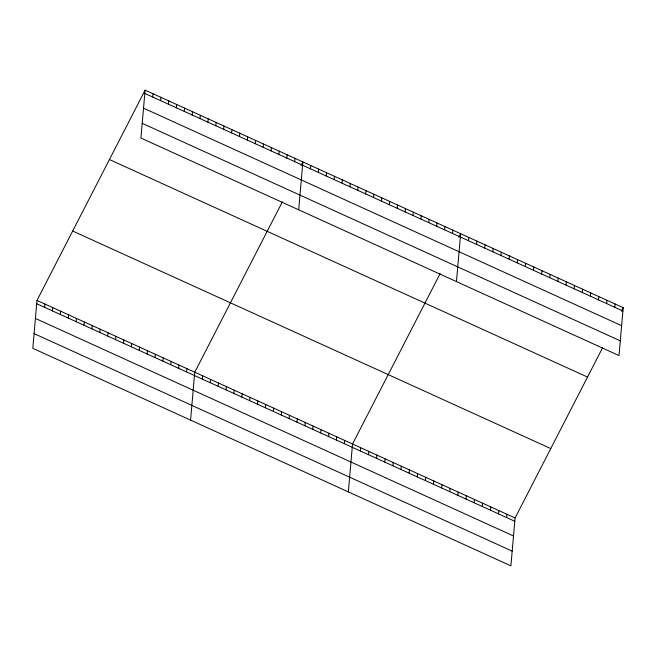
<?xml version="1.0" encoding="UTF-8"?>
<svg xmlns="http://www.w3.org/2000/svg" width="656" height="656" viewBox="0 0 656 656"><rect width="100%" height="100%" fill="white"/><g stroke="black" fill="none" stroke-linecap="round" stroke-linejoin="round"><path stroke-width="0.98" d="M145.107 90.151L140.917 138.031L619.01 355.56L623.2 307.68L145.107 90.151L36.99 300.44L32.8 348.32L510.893 565.849L515.083 517.969L602.684 347.582M44.592 307.328L44.879 304.031M52.48 310.919L52.767 307.615M60.368 314.503L60.655 311.206M68.257 318.094L68.544 314.798M76.145 321.686L76.432 318.381M84.034 325.269L84.321 321.973M91.922 328.861L92.209 325.565M99.81 332.453L100.097 329.156M107.699 336.044L107.986 332.74M115.587 339.628L115.874 336.331M123.476 343.219L123.763 339.923M152.709 97.039L152.996 93.734M131.364 346.811L131.651 343.506M160.597 100.622L160.884 97.326M139.252 350.394L139.539 347.098M168.485 104.214L168.772 100.917M147.141 353.986L147.428 350.689M176.374 107.805L176.661 104.509M155.029 357.577L155.316 354.281M184.262 111.397L184.549 108.092M162.918 361.161L163.205 357.864M192.151 114.98L192.438 111.684M170.806 364.752L171.093 361.456M200.039 118.572L200.326 115.276M178.694 368.344L178.981 365.048M207.927 122.164L208.214 118.859M186.583 371.936L186.87 368.631M215.816 125.747L216.103 122.451M190.568 420.111L194.758 372.223L282.359 201.835M223.704 129.339L223.991 126.042M202.36 379.111L202.647 375.814M231.593 132.93L231.88 129.634M210.248 382.702L210.535 379.406M239.481 136.522L239.768 133.217M218.136 386.286L218.423 382.989M247.369 140.105L247.656 136.809M226.025 389.877L226.312 386.581M255.258 143.697L255.545 140.4M233.913 393.469L234.2 390.172M263.146 147.288L263.433 143.984M241.802 397.06L242.089 393.756M271.035 150.872L271.322 147.575M249.69 400.644L249.977 397.347M278.923 154.463L279.21 151.167M257.578 404.235L257.865 400.939M286.811 158.055L287.098 154.759M265.467 407.827L265.754 404.522M294.7 161.638L294.987 158.342M273.355 411.41L273.65 408.114M298.685 209.813L302.875 161.934L301.096 165.402M281.244 415.002L281.539 411.706M310.477 168.822L310.764 165.525M289.132 418.594L289.427 415.297M318.365 172.413L318.652 169.109M297.02 422.185L297.316 418.881M326.253 175.997L326.54 172.7M304.909 425.769L305.204 422.472M334.142 179.588L334.429 176.292M312.797 429.36L313.092 426.064M342.03 183.18L342.317 179.883M320.686 432.952L320.981 429.647M349.919 186.763L350.206 183.467M328.574 436.535L328.869 433.239M357.807 190.355L358.094 187.058M336.462 440.127L336.758 436.83M365.695 193.946L365.982 190.65M344.359 443.718L344.646 440.422M373.584 197.538L373.871 194.233M348.344 491.893L352.534 444.005L440.135 273.618M381.472 201.121L381.759 197.825M360.374 451L360.661 447.704M389.361 204.713L389.648 201.417M368.5 454.698L368.787 451.402M397.249 208.305L397.536 205M376.626 458.396L376.913 455.1M405.137 211.888L405.424 208.592M384.752 462.095L385.039 458.798M413.026 215.48L413.313 212.183M392.878 465.793L393.174 462.496M420.914 219.071L421.201 215.775M401.013 469.491L401.3 466.195M428.803 222.663L429.09 219.358M409.139 473.189L409.426 469.893M436.691 226.246L436.978 222.95M417.265 476.887L417.552 473.591M444.579 229.838L444.875 226.541M425.391 480.586L425.678 477.289M452.468 233.429L452.763 230.125M433.518 484.284L433.805 480.987M456.461 281.604L460.651 233.716L458.864 237.185M441.644 487.982L441.939 484.686M468.491 240.711L468.778 237.415M449.778 491.68L450.065 488.384M476.617 244.409L476.904 241.113M457.904 495.378L458.191 492.082M484.743 248.107L485.03 244.811M466.031 499.077L466.318 495.78M492.869 251.806L493.156 248.509M474.157 502.775L474.444 499.478M500.995 255.504L501.282 252.207M482.283 506.473L482.57 503.177M509.122 259.202L509.417 255.906M490.409 510.171L490.704 506.875M517.256 262.9L517.543 259.604M498.544 513.869L498.831 510.573M525.382 266.598L525.669 263.302M506.67 517.568L506.957 514.271M533.508 270.297L533.795 267M541.635 273.995L541.922 270.698M549.761 277.693L550.048 274.397M557.887 281.391L558.182 278.095M566.021 285.089L566.308 281.793M574.148 288.788L574.435 285.491M582.274 292.486L582.561 289.189M590.4 296.184L590.687 292.888M598.526 299.882L598.813 296.586M606.652 303.58L606.948 300.284M614.787 307.279L615.074 303.982M621.412 311.149L623.2 307.68M144.82 93.447L622.913 310.977M143.533 108.158L621.626 325.688M142.204 123.32L620.297 340.849M109.429 159.547L587.522 377.077M72.668 231.043L550.761 448.573M36.99 300.44L515.083 517.969M36.703 303.736L514.796 521.266M35.416 318.447L513.509 535.977M34.087 333.609L512.18 551.138"/></g></svg>
